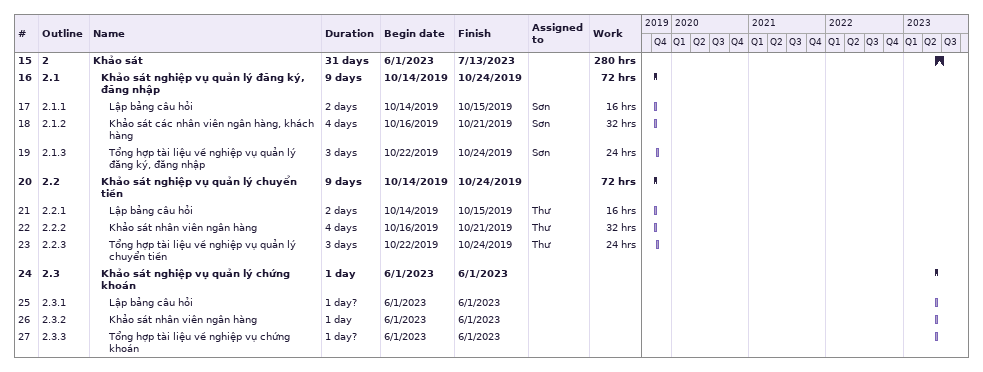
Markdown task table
| ID | WBS | Task | Duration | Start | Finish | Resources | Work (h) |
|---|---|---|---|---|---|---|---|
| 15 | 2 | **Khảo sát** | 31d | 2023-06-01 | 2023-07-13 |  | 280 |
| 16 | 2.1 | **Khảo sát nghiệp vụ quản lý đăng ký, đăng nhập** | 9d | 2019-10-14 | 2019-10-24 |  | 72 |
| 17 | 2.1.1 | Lập bảng câu hỏi | 2d | 2019-10-14 | 2019-10-15 | Sơn | 16 |
| 18 | 2.1.2 | Khảo sát các nhân viên ngân hàng, khách hàng | 4d | 2019-10-16 | 2019-10-21 | Sơn | 32 |
| 19 | 2.1.3 | Tổng hợp tài liệu về nghiệp vụ quản lý đăng ký, đăng nhập | 3d | 2019-10-22 | 2019-10-24 | Sơn | 24 |
| 20 | 2.2 | **Khảo sát nghiệp vụ quản lý chuyển tiền** | 9d | 2019-10-14 | 2019-10-24 |  | 72 |
| 21 | 2.2.1 | Lập bảng câu hỏi | 2d | 2019-10-14 | 2019-10-15 | Thư | 16 |
| 22 | 2.2.2 | Khảo sát nhân viên ngân hàng | 4d | 2019-10-16 | 2019-10-21 | Thư | 32 |
| 23 | 2.2.3 | Tổng hợp tài liệu về nghiệp vụ quản lý chuyển tiền | 3d | 2019-10-22 | 2019-10-24 | Thư | 24 |
| 24 | 2.3 | **Khảo sát nghiệp vụ quản lý chứng khoán** | 1d | 2023-06-01 | 2023-06-01 |  |  |
| 25 | 2.3.1 | Lập bảng câu hỏi | 1d? | 2023-06-01 | 2023-06-01 |  |  |
| 26 | 2.3.2 | Khảo sát nhân viên ngân hàng | 1d | 2023-06-01 | 2023-06-01 |  |  |
| 27 | 2.3.3 | Tổng hợp tài liệu về nghiệp vụ chứng khoán | 1d? | 2023-06-01 | 2023-06-01 |  |  |
